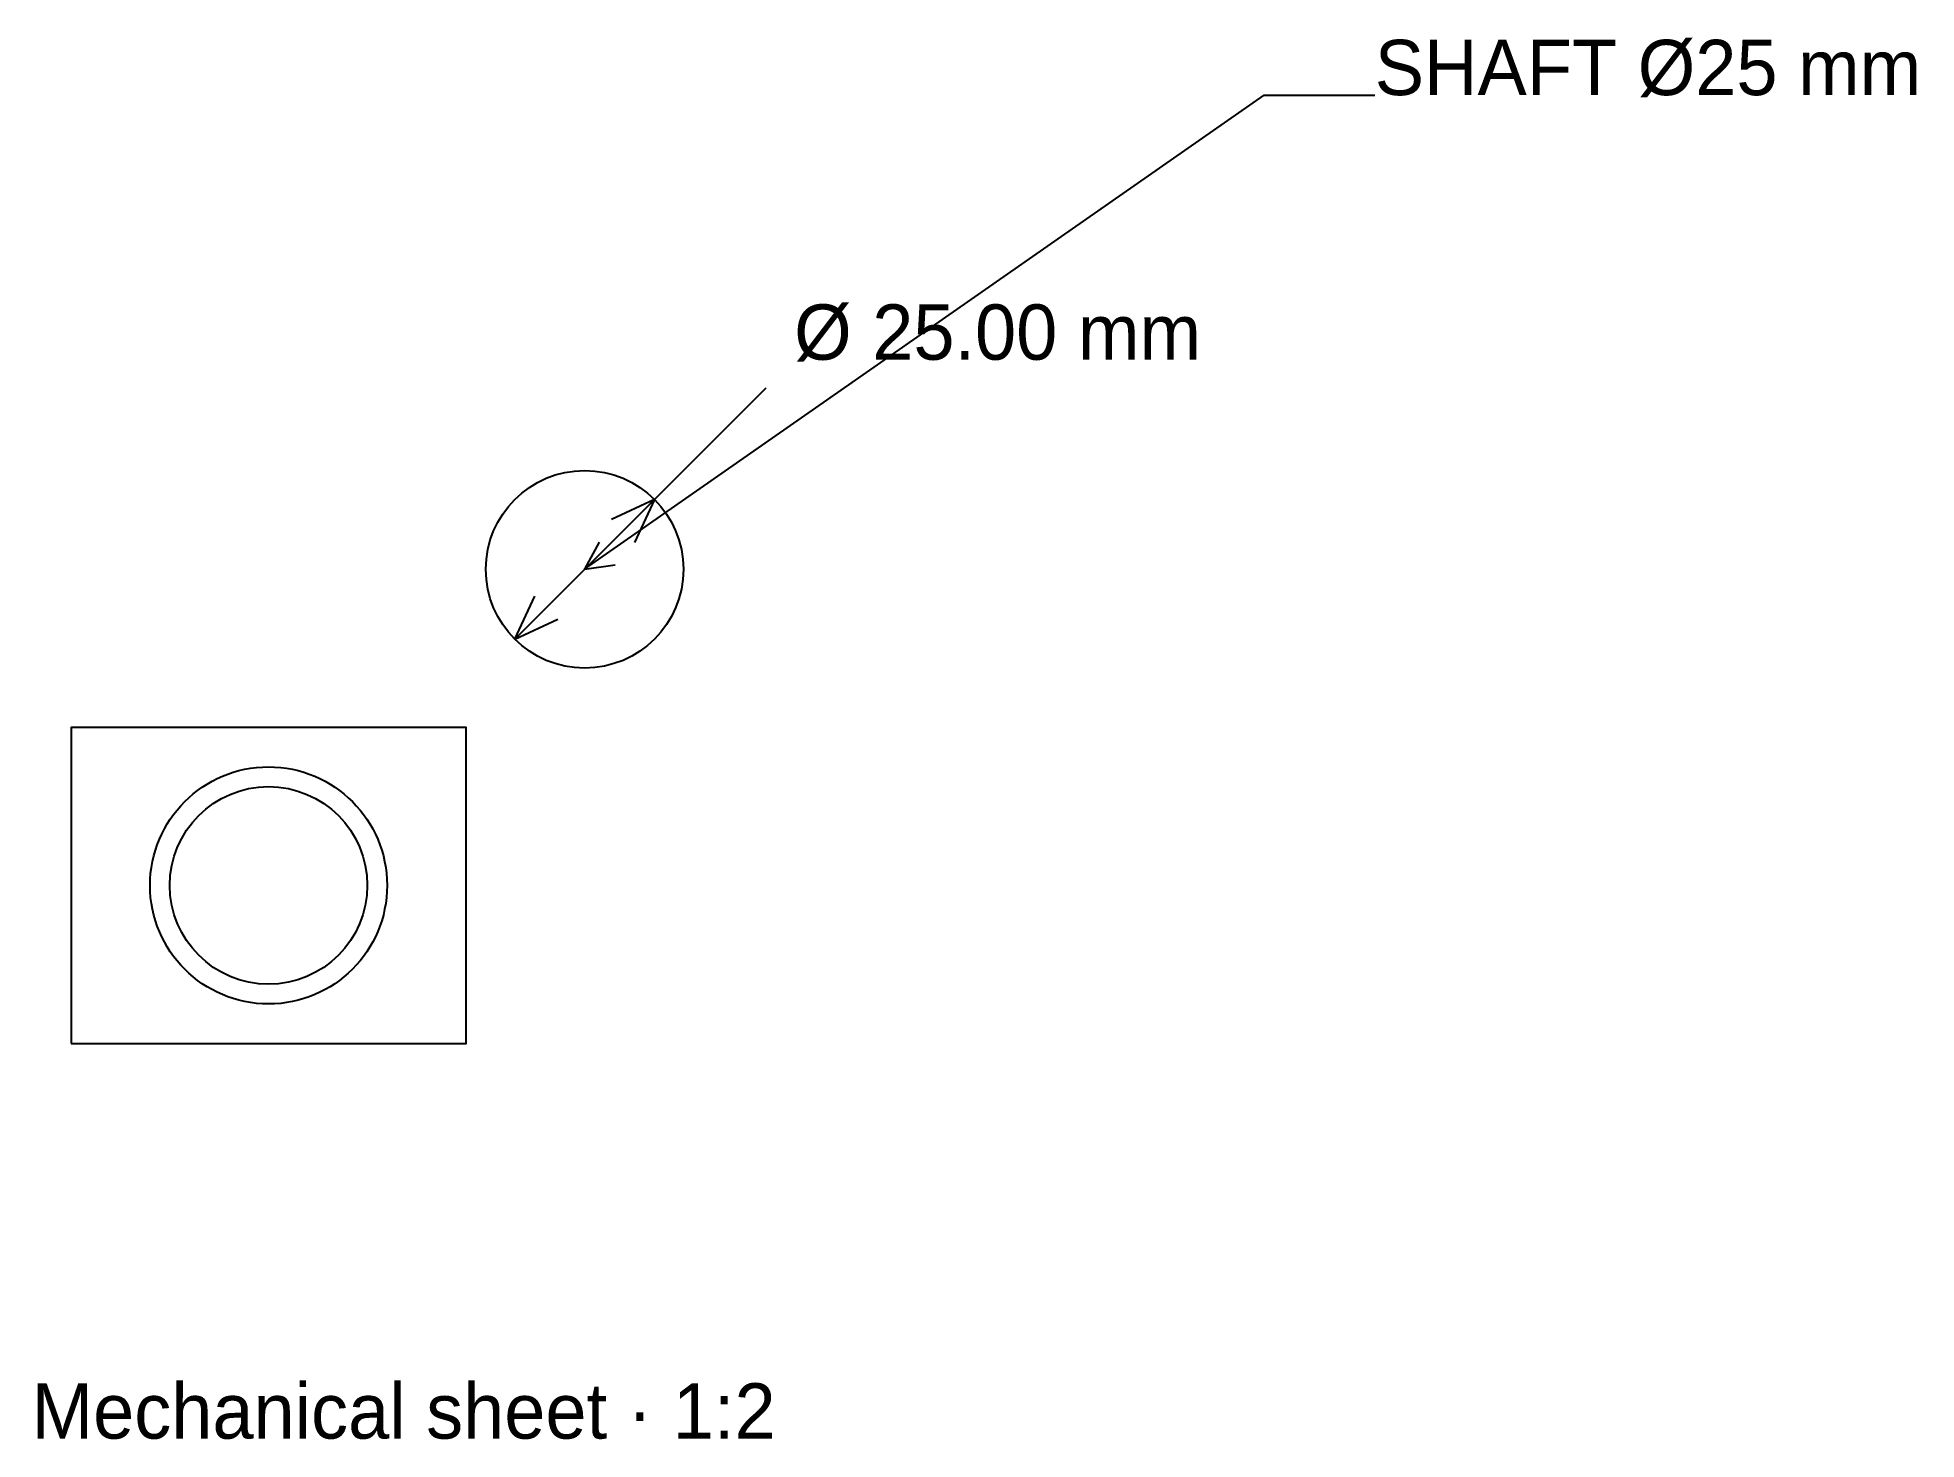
# Model space of a CAD drawing. Header units: millimetres. Extents: x 5 to 124, y 5 to 94.
import ezdxf

# ---------------------------------------------------------------- set-up
doc = ezdxf.new("R2010")
doc.units = ezdxf.units.MM
doc.layers.add('Default', color=7, linetype='CONTINUOUS', lineweight=25, true_color=0x4f8cff)

msp = doc.modelspace()

# ---------------------------------------------------------------- linework, layer by layer
at = {"layer": 'Default', "linetype": 'CONTINUOUS', "lineweight": 25, "true_color": 0x4f8cff}
msp.add_lwpolyline([(7.5, 30), (32.5, 30), (32.5, 50), (7.5, 50)], close=True, dxfattribs=at)
for points in [[(40, 60, 0), (83, 90, 0), (90, 90, 0)], [(35.58, 55.58, 0), (51.49, 71.49, 0)], [(44.42, 64.42, 0), (41.7, 63.15, 0)], [(44.42, 64.42, 0), (43.15, 61.7, 0)], [(40.93, 61.72, 0), (40, 60, 0), (41.94, 60.28, 0)], [(35.58, 55.58, 0), (36.85, 58.3, 0)], [(35.58, 55.58, 0), (38.3, 56.85, 0)]]:
    msp.add_polyline3d(points, dxfattribs=at)
for centre, radius in [((40, 60), 6.25), ((20, 40), 7.5), ((20, 40), 6.25)]:
    msp.add_circle(centre, radius, dxfattribs=at)

# ---------------------------------------------------------------- texts
for s, p in [('SHAFT Ø25 mm', (90, 90)), ('Ø 25.00 mm', (53.26, 73.26)), ('Mechanical sheet · 1:2', (5, 5))]:
    msp.add_text(s, height=3.5, dxfattribs=at).set_placement(p)

doc.saveas('drawing.dxf')
